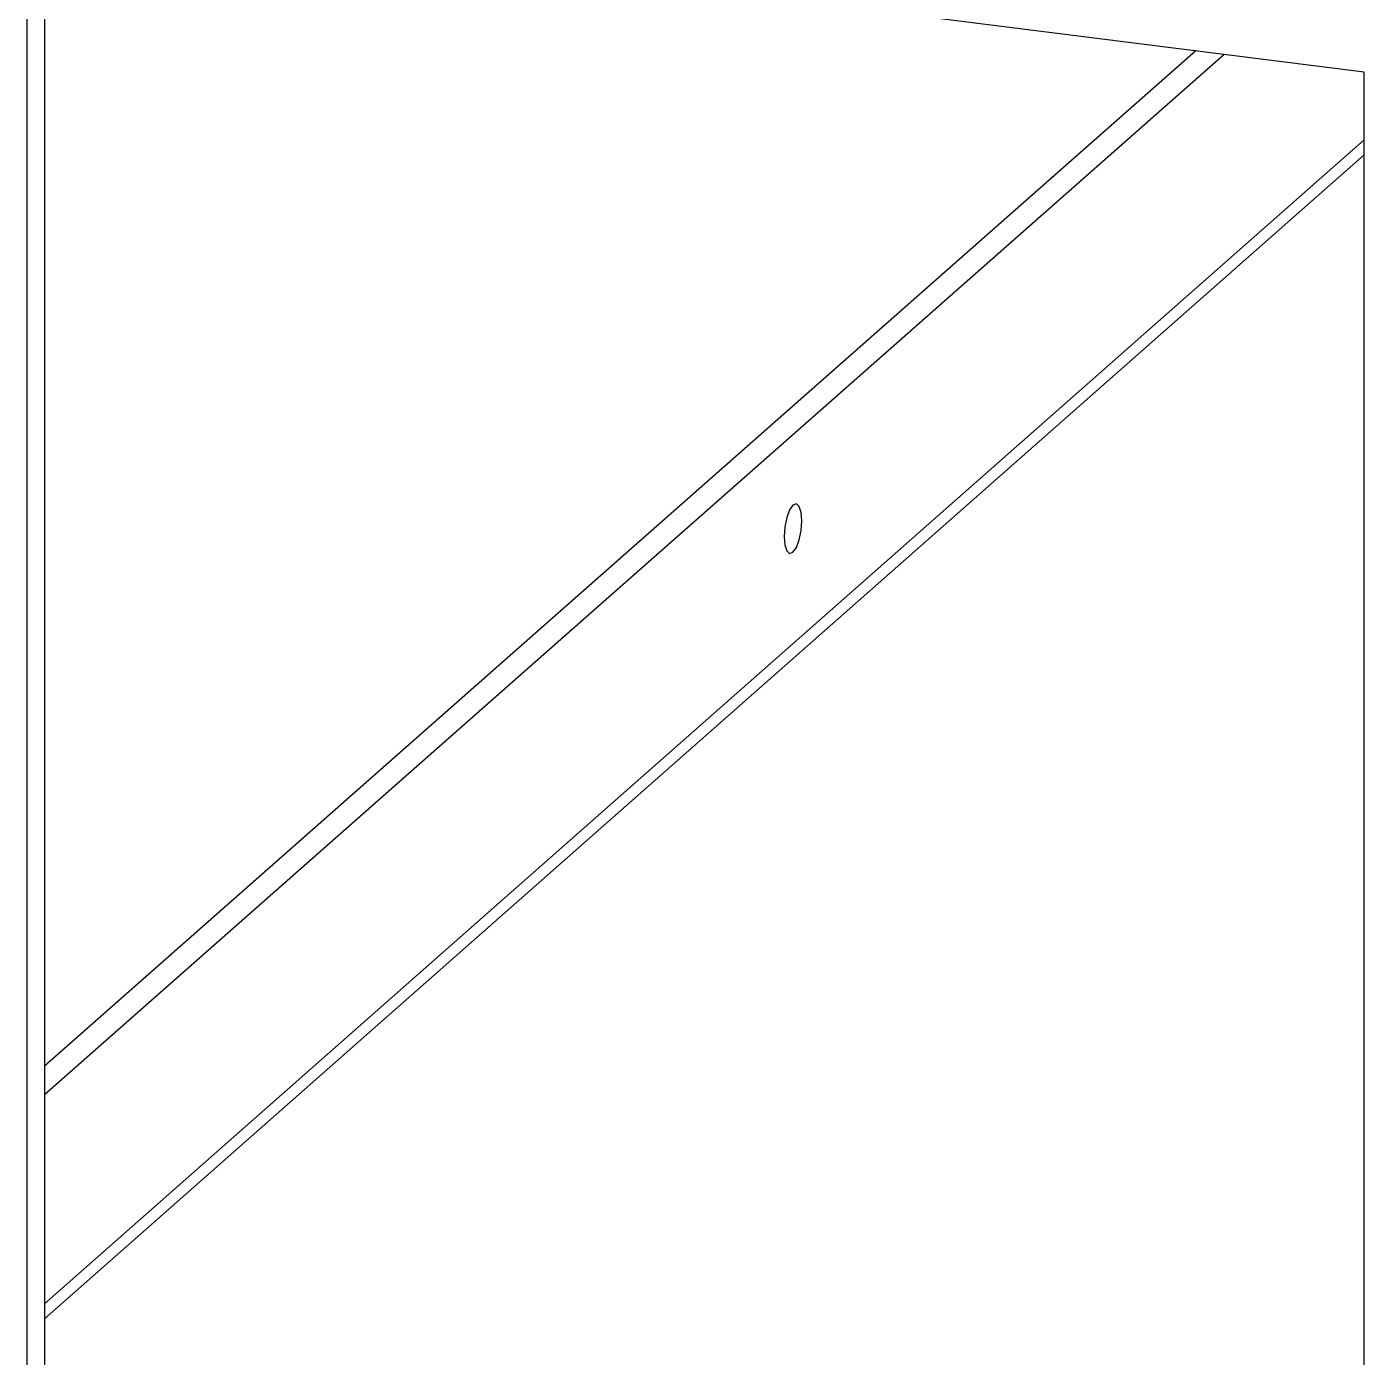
# Model space of a CAD drawing. Header units: millimetres. Extents: x 0 to 589, y 0 to 415.
# Drawn here: x 398.35 to 420.64, y 214.14 to 236.32 of the extents above; entities that cross this region are included whole.
import ezdxf

# ---------------------------------------------------------------- set-up
doc = ezdxf.new("R2010")
doc.units = ezdxf.units.MM

msp = doc.modelspace()

# ---------------------------------------------------------------- linework, layer by layer
at = {"color": 7, "linetype": 'Continuous', "lineweight": 25}
for p, q in [((420.6408, 235.5623), (398.3468, 238.3711)), ((398.3468, 238.3711), (398.3468, 211.8153)), ((398.6414, 238.334), (398.6414, 212.0752)), ((417.8346, 235.9159), (398.6414, 218.9891)), ((398.6414, 218.5177), (418.3023, 235.857)), ((420.6408, 209.0066), (420.6408, 235.5623)), ((398.6414, 215.0293), (420.6408, 234.431)), ((420.6408, 234.1796), (398.6414, 214.7779))]:
    msp.add_line(p, q, dxfattribs=at)
at = {"color": 7, "linetype": 'Continuous', "lineweight": 25, "flags": 128}
msp.add_lwpolyline([(411.266, 228.0802), (411.2548, 228.2206), (411.2228, 228.3199), (411.1751, 228.3629), (411.1187, 228.3431), (411.0623, 228.2635), (411.0145, 228.1362), (410.9826, 227.9806), (410.9714, 227.8204), (410.9826, 227.6799), (411.0145, 227.5806), (411.0623, 227.5376), (411.1187, 227.5574), (411.1751, 227.6371), (411.2228, 227.7644), (411.2548, 227.92), (411.266, 228.0802)], dxfattribs=at)

doc.saveas('drawing.dxf')
